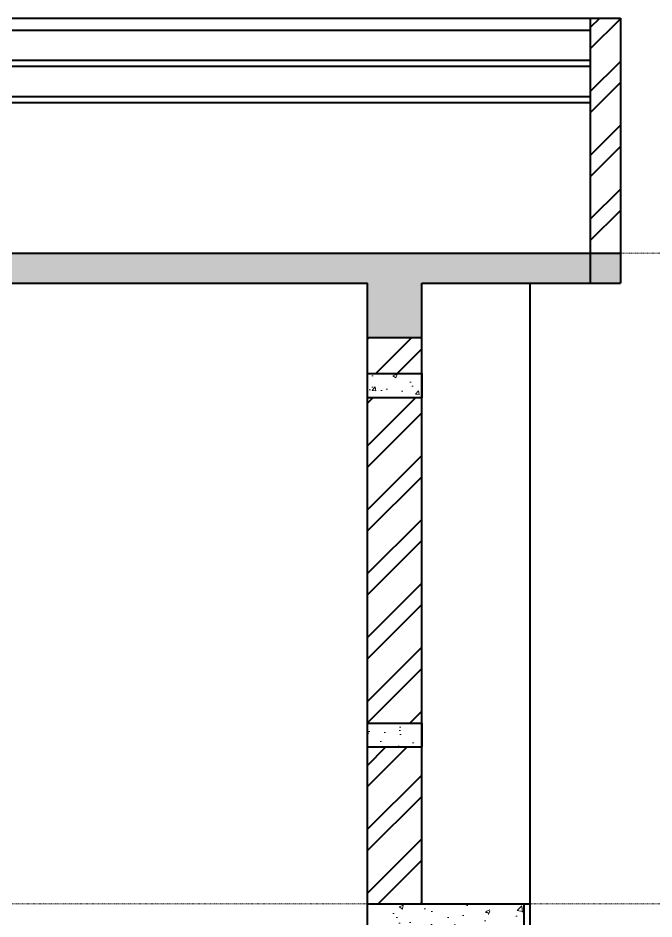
# Model space of a CAD drawing. Header units: inches. Extents: x 85856 to 287200, y -126184 to 75211.
# Drawn here: x 166658.5 to 166764.1, y -24768.1 to -24618.6 of the extents above; entities that cross this region are included whole.
import ezdxf

# ---------------------------------------------------------------- set-up
doc = ezdxf.new("R2010")
doc.units = ezdxf.units.IN
doc.header["$LTSCALE"] = 0.5
doc.header["$MEASUREMENT"] = 0
doc.linetypes.add('CENTER', pattern=[2, 1.25, -0.25, 0.25, -0.25])
for name, color, linetype, lineweight in [('Annotate-Bold.w', 187, 'Continuous', 18), ('Annotations-Bold.w', 177, 'Continuous', 13), ('wall', 1, 'Continuous', 40)]:
    doc.layers.add(name, color=color, linetype=linetype, lineweight=lineweight)
pattern_1 = [(45, (-680.4465, -2249.68), (-5.30330086, 5.30330086), []), (45, (-676.911, -2249.68), (-5.30330086, 5.30330086), [])]
pattern_2 = [(50, (-680.4465, -2249.68), (7.17260183, -0.62752135), [0.75, -8.25]), (355, (-680.4465, -2249.68), (-1.38751334, 7.52192134), [0.6, -6.6]), (100.4514445, (-679.849, -2249.7326), (5.78508847, 6.8943999), [0.63740192, -7.01142112]), (46.1842, (-680.4465, -2247.68), (10.6724133, -1.6551928), [1.125, -12.375]), (96.6356355, (-679.557, -2247.818), (9.34661946, 9.741186), [0.9561034, -10.5171376]), (351.184164, (-680.447, -2247.68), (9.34661945, 9.741186), [0.9, -9.9]), (21, (-679.4465, -2248.18), (5.96907052, -4.0261889), [0.75, -8.25]), (326, (-679.4465, -2248.18), (2.43315332, 7.25150045), [0.6, -6.6]), (71.4514447, (-678.949, -2248.516), (8.40222377, 3.22531153), [0.6374019, -7.01142112]), (37.5, (-680.4465, -2249.6803), (0.121598553, 3.32893854), [0, -6.52, 0, -6.7, 0, -6.625]), (7.5, (-680.4465, -2249.6803), (2.630695374, 3.94411712), [0, -3.82, 0, -6.37, 0, -2.525]), (327.5, (-682.6765, -2249.6803), (5.33822436, -0.225548717), [0, -2.5, 0, -7.8, 0, -10.35]), (317.5, (-683.6765, -2249.6803), (5.83186169, 1.00104982), [0, -3.25, 0, -5.18, 0, -7.35])]

msp = doc.modelspace()

# ---------------------------------------------------------------- hatches: boundary and pattern name
at = {"layer": 'Annotations-Bold.w', "linetype": 'CENTER', "ltscale": 0.3}
h = msp.add_hatch(dxfattribs=at)
h.set_pattern_fill('AR-CONC', color=0, style=0)
h.set_pattern_definition([(50, (10923.528, -2646.63), (7.17260183, -0.62752135), [0.75, -8.25]), (355, (10923.528, -2646.63), (-1.38751334, 7.52192134), [0.6, -6.6]), (100.4514, (10924.1256, -2646.6824), (5.78509382, 6.89439542), [0.6374019, -7.01142112]), (46.1842, (10923.528, -2644.63), (10.6724105, -1.65519014), [1.125, -12.375]), (96.6356, (10924.417, -2644.768), (9.34662706, 9.7411787), [0.9561029, -10.51713]), (351.1842, (10923.528, -2644.63), (9.34661945, 9.741186), [0.9, -9.9]), (21, (10924.528, -2645.13), (5.96907052, -4.0261889), [0.75, -8.25]), (326, (10924.528, -2645.13), (2.43315332, 7.25150045), [0.6, -6.6]), (71.4514, (10925.025, -2645.4656), (8.4022263, 3.22530497), [0.6374019, -7.01142112]), (37.5, (10923.5279, -2646.63), (0.121598553, 3.32893854), [0, -6.52, 0, -6.7, 0, -6.625]), (7.5, (10923.528, -2646.63), (2.630695374, 3.94411712), [0, -3.82, 0, -6.37, 0, -2.525]), (327.5, (10921.2979, -2646.63), (5.33822436, -0.225548717), [0, -2.5, 0, -7.8, 0, -10.35]), (317.5, (10920.298, -2646.63), (5.8318617, 1.00104982), [0, -3.25, 0, -5.18, 0, -7.35])])
h.paths.add_polyline_path([(166588.57, -24662.65), (166588.57, -24671.65), (166597.57, -24671.65), (166597.57, -24662.65), (166716.57, -24662.65), (166716.57, -24671.65), (166725.57, -24671.65), (166725.57, -24662.65), (166758.57, -24662.65), (166758.57, -24657.65), (166436.57, -24657.65), (166436.57, -24662.65), (166457.57, -24662.65), (166457.57, -24671.65), (166466.57, -24671.65), (166466.57, -24662.65)])
h = msp.add_hatch(dxfattribs=at)
h.set_pattern_fill('AR-CONC', color=0, style=0)
h.set_pattern_definition(pattern_2)
h.paths.add_polyline_path([(166716.57, -24677.65), (166716.57, -24681.65), (166725.57, -24681.65), (166725.57, -24677.65)])
h = msp.add_hatch(dxfattribs=at)
h.set_pattern_fill('AR-CONC', color=0, style=0)
h.set_pattern_definition(pattern_2)
h.paths.add_polyline_path([(166716.57, -24735.65), (166716.57, -24739.65), (166725.57, -24739.65), (166725.57, -24735.65)])
h = msp.add_hatch(dxfattribs=at)
h.set_pattern_fill('AR-CONC', color=0, style=0)
h.set_pattern_definition([(50, (11981.9875, -2758.993), (7.17260183, -0.62752135), [0.75, -8.25]), (355, (11981.9875, -2758.993), (-1.38751334, 7.52192134), [0.6, -6.6]), (100.4514, (11982.585, -2759.0455), (5.78509382, 6.89439542), [0.6374019, -7.01142112]), (46.1842, (11981.9875, -2756.993), (10.6724105, -1.65519014), [1.125, -12.375]), (96.6356, (11982.877, -2757.131), (9.34662706, 9.7411787), [0.9561029, -10.51713]), (351.1842, (11981.987, -2756.993), (9.34661945, 9.741186), [0.9, -9.9]), (21, (11982.9875, -2757.493), (5.96907052, -4.0261889), [0.75, -8.25]), (326, (11982.9875, -2757.493), (2.43315332, 7.25150045), [0.6, -6.6]), (71.4514, (11983.485, -2757.829), (8.4022263, 3.22530497), [0.6374019, -7.01142112]), (37.5, (11981.9875, -2758.9932), (0.121598553, 3.32893854), [0, -6.52, 0, -6.7, 0, -6.625]), (7.5, (11981.9875, -2758.9932), (2.630695374, 3.94411712), [0, -3.82, 0, -6.37, 0, -2.525]), (327.5, (11979.7575, -2758.9932), (5.33822436, -0.225548717), [0, -2.5, 0, -7.8, 0, -10.35]), (317.5, (11978.7575, -2758.9932), (5.8318617, 1.00104982), [0, -3.25, 0, -5.18, 0, -7.35])])
h.paths.add_polyline_path([(166742.57, -24770.65), (166742.57, -24765.65), (166716.57, -24765.65), (166716.57, -24779.65), (166725.57, -24779.65), (166725.57, -24770.65)])
at = {"layer": 'wall'}
h = msp.add_hatch(dxfattribs=at)
h.set_pattern_fill('ANSI32', color=256, scale=20, style=0)
h.set_pattern_definition([(45, (-939.4465, -2465.68), (-5.30330086, 5.30330086), []), (45, (-935.911, -2465.68), (-5.30330086, 5.30330086), [])])
h.paths.add_polyline_path([(166758.57, -24618.65), (166753.57, -24618.65), (166753.57, -24657.65), (166758.57, -24657.65)])
h = msp.add_hatch(dxfattribs=at)
h.set_pattern_fill('ANSI32', color=256, scale=20, style=0)
h.set_pattern_definition(pattern_1)
h.paths.add_polyline_path([(166725.57, -24671.65), (166716.57, -24671.65), (166716.57, -24677.65), (166725.57, -24677.65)])
h = msp.add_hatch(dxfattribs=at)
h.set_pattern_fill('ANSI32', color=256, scale=20, style=0)
h.set_pattern_definition(pattern_1)
h.paths.add_polyline_path([(166725.57, -24681.65), (166716.57, -24681.65), (166716.57, -24735.65), (166725.57, -24735.65)])
h = msp.add_hatch(dxfattribs=at)
h.set_pattern_fill('ANSI32', color=256, scale=20, style=0)
h.set_pattern_definition(pattern_1)
h.paths.add_polyline_path([(166725.57, -24739.65), (166716.57, -24739.65), (166716.57, -24765.65), (166725.57, -24765.65)])

# ---------------------------------------------------------------- linework, layer by layer
at = {"layer": 'Annotate-Bold.w', "linetype": 'CENTER', "ltscale": 0.01}
for p, q in [((166396.43, -24657.65), (166785.2, -24657.65)), ((166396.43, -24765.65), (166785.2, -24765.65))]:
    msp.add_line(p, q, dxfattribs=at)
at = {"layer": 'wall'}
for p, q in [((166436.57, -24618.65), (166758.57, -24618.65)), ((166753.57, -24618.65), (166753.57, -24662.65)), ((166758.57, -24618.65), (166758.57, -24662.65)), ((166566.57, -24620.65), (166753.57, -24620.65)), ((166566.57, -24625.65), (166753.57, -24625.65)), ((166566.57, -24626.65), (166753.57, -24626.65)), ((166566.57, -24631.65), (166753.57, -24631.65)), ((166566.57, -24632.65), (166753.57, -24632.65)), ((166436.57, -24657.65), (166758.57, -24657.65)), ((166597.57, -24662.65), (166716.57, -24662.65)), ((166716.57, -24803.65), (166716.57, -24662.65)), ((166725.57, -24765.65), (166725.57, -24662.65)), ((166725.57, -24662.65), (166758.57, -24662.65)), ((166743.57, -24770.65), (166743.57, -24662.65)), ((166716.57, -24671.65), (166725.57, -24671.65)), ((166716.57, -24765.65), (166743.57, -24765.65)), ((166716.57, -24765.65), (166725.57, -24765.65)), ((166716.57, -24765.65), (166743.57, -24765.65)), ((166742.57, -24770.65), (166742.57, -24765.65)), ((166742.57, -24770.65), (166742.57, -24765.65)), ((166743.57, -24878.65), (166743.57, -24765.65))]:
    msp.add_line(p, q, dxfattribs=at)
for points in [[(166725.57, -24681.65), (166716.57, -24681.65), (166716.57, -24677.65), (166725.57, -24677.65)], [(166725.57, -24739.65), (166716.57, -24739.65), (166716.57, -24735.65), (166725.57, -24735.65)]]:
    msp.add_lwpolyline(points, close=True, dxfattribs=at)

doc.saveas('drawing.dxf')
